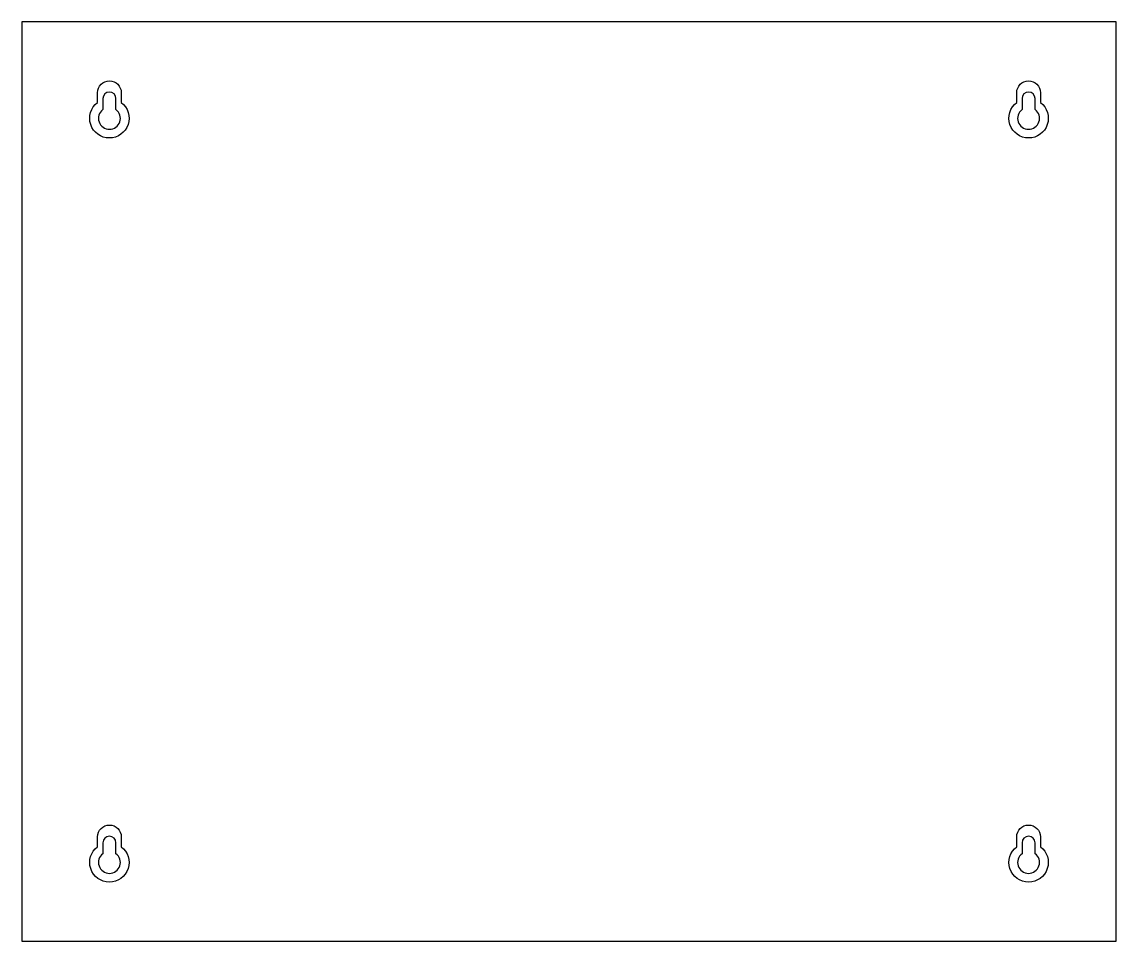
# Model space of a CAD drawing. Extents: x 750 to 1250, y -210 to 210.
import ezdxf

# ---------------------------------------------------------------- set-up
doc = ezdxf.new("R2010")
doc.units = 0
doc.layers.get('0').update_dxf_attribs({"linetype": 'CONTINUOUS'})

msp = doc.modelspace()

# ---------------------------------------------------------------- linework, layer by layer
for p, q in [((787, 174.95), (787, 169.95)), ((793, 169.95), (793, 174.95)), ((1207, 174.95), (1207, 169.95)), ((1213, 169.95), (1213, 174.95)), ((787, -165.05), (787, -170.05)), ((793, -170.05), (793, -165.05)), ((1207, -165.05), (1207, -170.05)), ((1213, -170.05), (1213, -165.05))]:
    msp.add_line(p, q)
msp.add_lwpolyline([(1250, 210), (750, 210), (750, -210), (1250, -210), (1250, 210)])
for points in [[(795.4, 177.65), (795.4, 173.15, -3), (784.6, 173.15), (784.6, 177.65, -1), (795.4, 177.65)], [(1215.4, 177.65), (1215.4, 173.15, -3), (1204.6, 173.15), (1204.6, 177.65, -1), (1215.4, 177.65)], [(795.4, -162.35), (795.4, -166.85, -3), (784.6, -166.85), (784.6, -162.35, -1), (795.4, -162.35)], [(1215.4, -162.35), (1215.4, -166.85, -3), (1204.6, -166.85), (1204.6, -162.35, -1), (1215.4, -162.35)]]:
    msp.add_lwpolyline(points, format="xyb")
for centre, radius, start, end in [((790, 174.95), 3, 0, 180), ((1210, 174.95), 3, 0, 180), ((790, 165.95), 5, 126.8699, 53.1301), ((1210, 165.95), 5, 126.8699, 53.1301), ((790, -165.05), 3, 0, 180), ((1210, -165.05), 3, 0, 180), ((790, -174.05), 5, 126.8699, 53.1301), ((1210, -174.05), 5, 126.8699, 53.1301)]:
    msp.add_arc(centre, radius, start, end)

doc.saveas('drawing.dxf')
